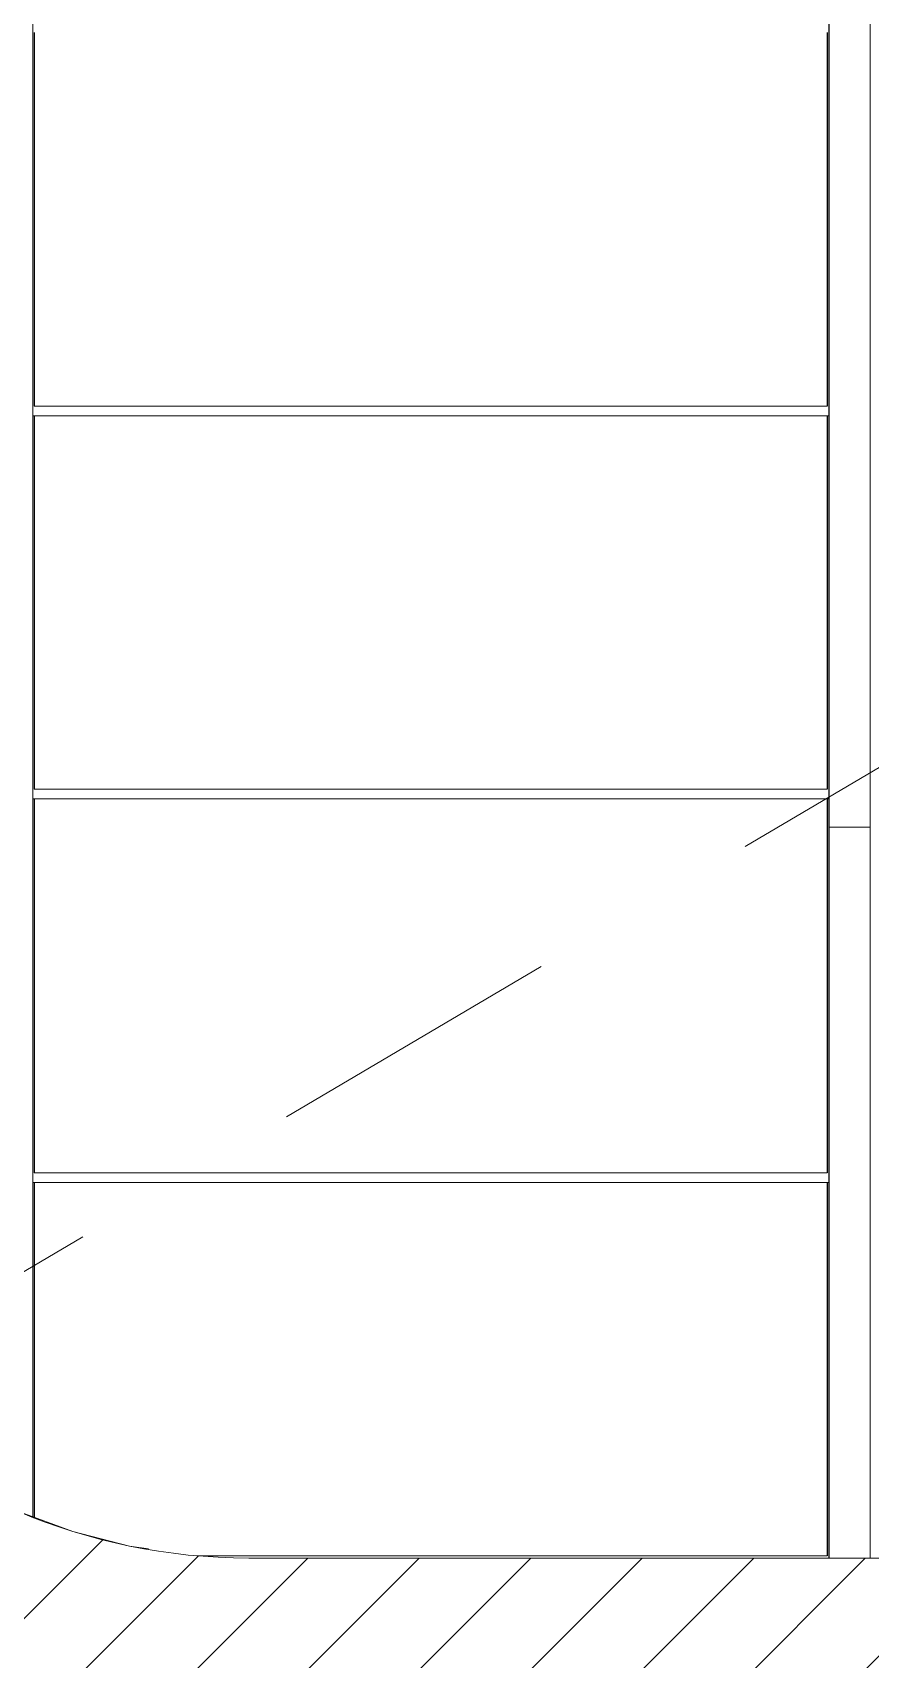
# Model space of a CAD drawing. Header units: metres. Extents: x -227.9 to -140, y 37.9 to 92.1.
# Drawn here: x -204.142 to -202.017, y 60.756 to 64.883 of the extents above; entities that cross this region are included whole.
import ezdxf

# ---------------------------------------------------------------- set-up
doc = ezdxf.new("R2010")
doc.units = ezdxf.units.M
doc.linetypes.add('JIS_02_0.7', pattern=[1.35, 0.75, -0.6])
doc.layers.add('A-DETL', color=94, linetype='Continuous', lineweight=5, true_color=0x00a600)
doc.layers.add('G-IMPT', color=8, linetype='Continuous', lineweight=5, true_color=0x808080)
for name, color, linetype, lineweight in [('A-FLOR', 7, 'Continuous', 5), ('A-FLOR-PATT', 7, 'Continuous', 5), ('A-GENM', 7, 'Continuous', 5), ('A-ROOF', 7, 'Continuous', 5), ('S-BEAM', 7, 'Continuous', 5)]:
    doc.layers.add(name, color=color, linetype=linetype, lineweight=lineweight)

# ---------------------------------------------------------------- blocks, each defined once
blk = doc.blocks.new('LAG-B1020-CADRE STRUCTURELLE-PATIO - MUC-PATIO_skp_80-11715553-MUC-LAG-PRO-PLA-ARC-TZN-N02-AG02Ec-Cote')
at = {"layer": 'G-IMPT', "color": 7}
for p, q in [((1.921, 3.9159), (1.921, 4.8637)), ((1.921, 4.8637), (1.921, 3.9159)), ((3.9321, 3.9159), (3.9321, 4.8637)), ((3.9321, 4.8637), (3.9321, 3.9159)), ((1.9177, 3.8915), (3.9365, 3.8915)), ((1.9177, 3.8915), (3.9365, 3.8915)), ((1.921, 3.9159), (3.9321, 3.9159)), ((1.921, 3.9159), (3.9321, 3.9159)), ((1.921, 2.9443), (1.921, 3.8915)), ((1.921, 3.8915), (1.921, 2.9443)), ((3.9321, 2.9443), (3.9321, 3.8915)), ((3.9321, 3.8915), (3.9321, 2.9443)), ((1.921, 2.9443), (3.9321, 2.9443)), ((1.921, 2.9443), (3.9321, 2.9443)), ((1.9177, 2.92), (3.9365, 2.92)), ((1.9177, 2.92), (3.9365, 2.92)), ((1.921, 1.9715), (1.921, 2.9199)), ((1.921, 2.9199), (1.921, 1.9715)), ((3.9321, 1.9715), (3.9321, 2.9199)), ((3.9321, 2.9199), (3.9321, 1.9715)), ((1.9177, 1.9471), (3.9365, 1.9471)), ((1.9177, 1.9471), (3.9365, 1.9471)), ((1.921, 1.9715), (3.9321, 1.9715)), ((1.921, 1.9715), (3.9321, 1.9715)), ((1.921, 1.0975), (1.921, 1.9471)), ((1.921, 1.9471), (1.921, 1.0975)), ((3.9321, 0.9999), (3.9321, 1.9471)), ((3.9321, 1.9471), (3.9321, 0.9999)), ((2.3335, 0.9999), (3.9321, 0.9999)), ((2.3335, 0.9999), (3.9321, 0.9999))]:
    blk.add_line(p, q, dxfattribs=at)
blk = doc.blocks.new('LAG-B1020-CADRE STRUCTURELLE-PATIO - MUC-PATIO_skp_79-11715552-MUC-LAG-PRO-PLA-ARC-TZN-N02-AG02Ec-Cote')
at = {"layer": 'G-IMPT', "color": 7}
for p, q in [((1.901, 4.8354), (1.901, 3.8876)), ((1.901, 4.8354), (1.901, 3.8876)), ((3.9121, 3.8876), (3.9121, 4.8354)), ((3.9121, 4.8354), (3.9121, 3.8876)), ((3.9121, 3.8876), (1.901, 3.8876)), ((3.9121, 3.8876), (1.901, 3.8876)), ((1.901, 3.8632), (1.901, 2.916)), ((1.901, 3.8632), (1.901, 2.916)), ((3.9121, 2.916), (3.9121, 3.8632)), ((3.9121, 3.8632), (3.9121, 2.916)), ((3.9121, 2.916), (1.901, 2.916)), ((3.9121, 2.916), (1.901, 2.916)), ((1.901, 2.8916), (1.901, 1.9432)), ((1.901, 2.8916), (1.901, 1.9432)), ((3.9121, 1.9432), (3.9121, 2.8916)), ((3.9121, 2.8916), (3.9121, 1.9432)), ((3.9121, 1.9432), (1.901, 1.9432)), ((3.9121, 1.9432), (1.901, 1.9432)), ((1.901, 1.9188), (1.901, 1.0691)), ((1.901, 1.9188), (1.901, 1.0691)), ((3.9121, 0.9716), (3.9121, 1.9188)), ((3.9121, 1.9188), (3.9121, 0.9716)), ((3.9121, 0.9716), (2.3135, 0.9716)), ((3.9121, 0.9716), (2.3135, 0.9716))]:
    blk.add_line(p, q, dxfattribs=at)
blk = doc.blocks.new('LAG-B1020-CADRE STRUCTURELLE-PATIO - MUC-PATIO_skp_76-11715549-MUC-LAG-PRO-PLA-ARC-TZN-N02-AG02Ec-Cote')
at = {"layer": 'G-IMPT', "color": 7}
for p, q in [((4.026, 5.8739), (4.026, 2.8946)), ((4.026, 5.8739), (4.026, 2.8946)), ((4.131, 5.8738), (4.131, 2.8946)), ((4.131, 2.8946), (4.131, 5.8738)), ((4.131, 2.8946), (4.026, 2.8946)), ((4.131, 2.8946), (4.026, 2.8946)), ((4.026, 1.0402), (4.026, 2.8946)), ((4.026, 2.8946), (4.026, 1.0402)), ((4.131, 2.8945), (4.131, 1.0402)), ((4.131, 2.8945), (4.131, 1.0402))]:
    blk.add_line(p, q, dxfattribs=at)
blk = doc.blocks.new('LAG-B1020-CADRE STRUCTURELLE-PATIO - MUC-PATIO_skp_2-11715475-MUC-LAG-PRO-PLA-ARC-TZN-N02-AG02Ec-Cote')
for name, p in [('LAG-B1020-CADRE STRUCTURELLE-PATIO - MUC-PATIO_skp_80-11715553-MUC-LAG-PRO-PLA-ARC-TZN-N02-AG02Ec-Cote', (0.2194, 0.1866)), ('LAG-B1020-CADRE STRUCTURELLE-PATIO - MUC-PATIO_skp_79-11715552-MUC-LAG-PRO-PLA-ARC-TZN-N02-AG02Ec-Cote', (0.2394, 0.2149)), ('LAG-B1020-CADRE STRUCTURELLE-PATIO - MUC-PATIO_skp_76-11715549-MUC-LAG-PRO-PLA-ARC-TZN-N02-AG02Ec-Cote', (0.1299, 0.1404))]:
    blk.add_blockref(name, p)
blk = doc.blocks.new('LAG-B1020-CADRE STRUCTURELLE-PATIO - LAG-LAG-B1020-CADRE STRUCTURELLE-PATIO-10510598-MUC-LAG-PRO-PLA-ARC-TZN-N02-AG02Ec-Cote')
blk.add_blockref('LAG-B1020-CADRE STRUCTURELLE-PATIO - MUC-PATIO_skp_2-11715475-MUC-LAG-PRO-PLA-ARC-TZN-N02-AG02Ec-Cote', (-12.7084, -8.23))
blk = doc.blocks.new('PATIO - CMS-PATIO-2083973-MUC-LAG-PRO-PLA-ARC-TZN-N02-AG02Ec-Cote')
at = {"layer": 'G-IMPT', "color": 7, "lineweight": 9}
for p, q in [((-10.5725, -2.2157), (-10.5725, -5.195)), ((-10.5725, -5.195), (-10.5725, -2.2157)), ((-8.5525, -2.2157), (-8.5525, -5.195)), ((-8.5525, -2.2157), (-8.5525, -5.195)), ((-10.5681, -4.1275), (-10.568, -3.1797)), ((-10.5681, -3.1797), (-10.5681, -4.1275)), ((-10.5681, -3.1797), (-10.5681, -4.1275)), ((-10.568, -3.1797), (-10.568, -4.1275)), ((-8.5569, -4.1275), (-8.5569, -3.1797)), ((-8.5569, -3.1797), (-8.5569, -4.1275)), ((-8.5569, -4.1275), (-8.5569, -3.1797)), ((-8.5569, -3.1797), (-8.5569, -4.1275)), ((-10.5681, -5.0991), (-10.568, -4.1519)), ((-10.568, -4.1519), (-10.5681, -5.0991)), ((-10.5681, -4.1519), (-10.5681, -5.0991)), ((-10.5681, -4.1519), (-10.5681, -5.0991)), ((-8.557, -5.0991), (-8.557, -4.1519)), ((-8.557, -4.1519), (-8.557, -5.0991)), ((-8.557, -5.0991), (-8.557, -4.1519)), ((-8.557, -4.1519), (-8.557, -5.0991)), ((-10.5681, -6.0719), (-10.568, -5.1234)), ((-10.5681, -5.1234), (-10.5681, -6.0719)), ((-10.5681, -5.1234), (-10.5681, -6.0719)), ((-10.568, -5.1234), (-10.568, -6.0719)), ((-8.5569, -6.0719), (-8.5569, -5.1234)), ((-8.5569, -5.1234), (-8.5569, -6.0719)), ((-8.5569, -6.0719), (-8.5569, -5.1234)), ((-8.5569, -5.1234), (-8.5569, -6.0719)), ((-10.5725, -5.195), (-10.5725, -6.9446)), ((-10.5725, -5.195), (-10.5725, -6.9446)), ((-8.5525, -7.0493), (-8.5525, -5.195)), ((-8.5525, -5.195), (-8.5525, -7.0493)), ((-10.5681, -6.9464), (-10.568, -6.0963)), ((-10.568, -6.0963), (-10.5681, -6.9464)), ((-10.5681, -6.0963), (-10.5681, -6.9464)), ((-10.5681, -6.0963), (-10.5681, -6.9464)), ((-8.557, -7.0435), (-8.557, -6.0963)), ((-8.557, -6.0963), (-8.557, -7.0435)), ((-8.557, -7.0435), (-8.557, -6.0963)), ((-8.557, -6.0963), (-8.557, -7.0435))]:
    blk.add_line(p, q, dxfattribs=at)

msp = doc.modelspace()

# ---------------------------------------------------------------- hatches: boundary and pattern name
at = {"layer": 'A-FLOR-PATT', "lineweight": 9}
h = msp.add_hatch(dxfattribs=at)
h.set_pattern_fill('FP_7', color=256, style=0, pattern_type=2)
h.set_pattern_definition([(45, (0, 0), (-0.14142136, 0.14142136), [])])
h.paths.add_polyline_path([(-202.164, 60.3285), (-183.5441, 60.3291), (-183.3808, 60.3362), (-183.2185, 60.3555), (-183.0579, 60.3868), (-182.9001, 60.43), (-182.7459, 60.4848), (-182.5961, 60.5509), (-182.4516, 60.628), (-182.3133, 60.7156), (-182.1785, 60.8162), (-182.1602, 60.832), (-182.6428, 61.3145), (-182.7568, 61.2367), (-182.8776, 61.1697), (-183.004, 61.1141), (-183.135, 61.0704), (-183.2694, 61.0389), (-183.4062, 61.0199), (-183.5441, 61.0135), (-203.5941, 61.0135), (-203.7249, 61.0192), (-203.8546, 61.0363), (-203.9824, 61.0646), (-204.1072, 61.104), (-204.2281, 61.1541), (-204.3441, 61.2145), (-204.4545, 61.2848), (-204.5583, 61.3645), (-204.6548, 61.4529), (-204.7432, 61.5493), (-204.8229, 61.6532), (-204.8932, 61.7635), (-204.9536, 61.8796), (-205.0037, 62.0005), (-205.043, 62.1253), (-205.0713, 62.253), (-205.0884, 62.3828), (-205.0941, 62.5135), (-205.0941, 63.3883), (-205.7791, 63.3883), (-205.7786, 62.5135), (-205.7713, 62.3491), (-205.7517, 62.1856), (-205.72, 62.024), (-205.6777, 61.8695), (-205.622, 61.7133), (-205.5568, 61.5655), (-205.4797, 61.421), (-205.392, 61.2827), (-205.2943, 61.1512), (-205.187, 61.0273), (-205.0683, 60.9096), (-204.9464, 60.8052), (-204.8143, 60.7082), (-204.6753, 60.6213), (-204.5303, 60.5449), (-204.3799, 60.4796), (-204.2198, 60.4242), (-204.0667, 60.3833), (-203.9055, 60.3529), (-203.7424, 60.3346), (-203.573, 60.3285), (-202.5752, 60.3285)])

# ---------------------------------------------------------------- linework, layer by layer
at = {"layer": 'A-DETL', "color": 7, "linetype": 'JIS_02_0.7'}
for p, q in [((-204.6608, 61.447), (-182.3929, 74.5785)), ((-183.5441, 61.0135), (-203.5941, 61.0135))]:
    msp.add_line(p, q, dxfattribs=at)
for radius in [2.7, 1.5]:
    msp.add_arc((-203.5941, 62.5135), radius, 180, 270, dxfattribs=at)
at = {"layer": 'A-FLOR', "lineweight": 9}
msp.add_line((-183.5441, 61.0135), (-203.5941, 61.0135), dxfattribs=at)
msp.add_arc((-203.5941, 62.5135), 1.5, 180, 270, dxfattribs=at)
at = {"layer": 'A-ROOF'}
msp.add_arc((-203.5791, 62.5285), 2.2, 180, 270, dxfattribs=at)

# ---------------------------------------------------------------- block references
at = {"layer": 'A-GENM', "lineweight": 9}
msp.add_blockref('PATIO - CMS-PATIO-2083973-MUC-LAG-PRO-PLA-ARC-TZN-N02-AG02Ec-Cote', (-193.5691, 68.0628), dxfattribs=at)
at = {"layer": 'S-BEAM'}
msp.add_blockref('LAG-B1020-CADRE STRUCTURELLE-PATIO - LAG-LAG-B1020-CADRE STRUCTURELLE-PATIO-10510598-MUC-LAG-PRO-PLA-ARC-TZN-N02-AG02Ec-Cote', (-193.5703, 68.0628), dxfattribs=at)

doc.saveas('drawing.dxf')
